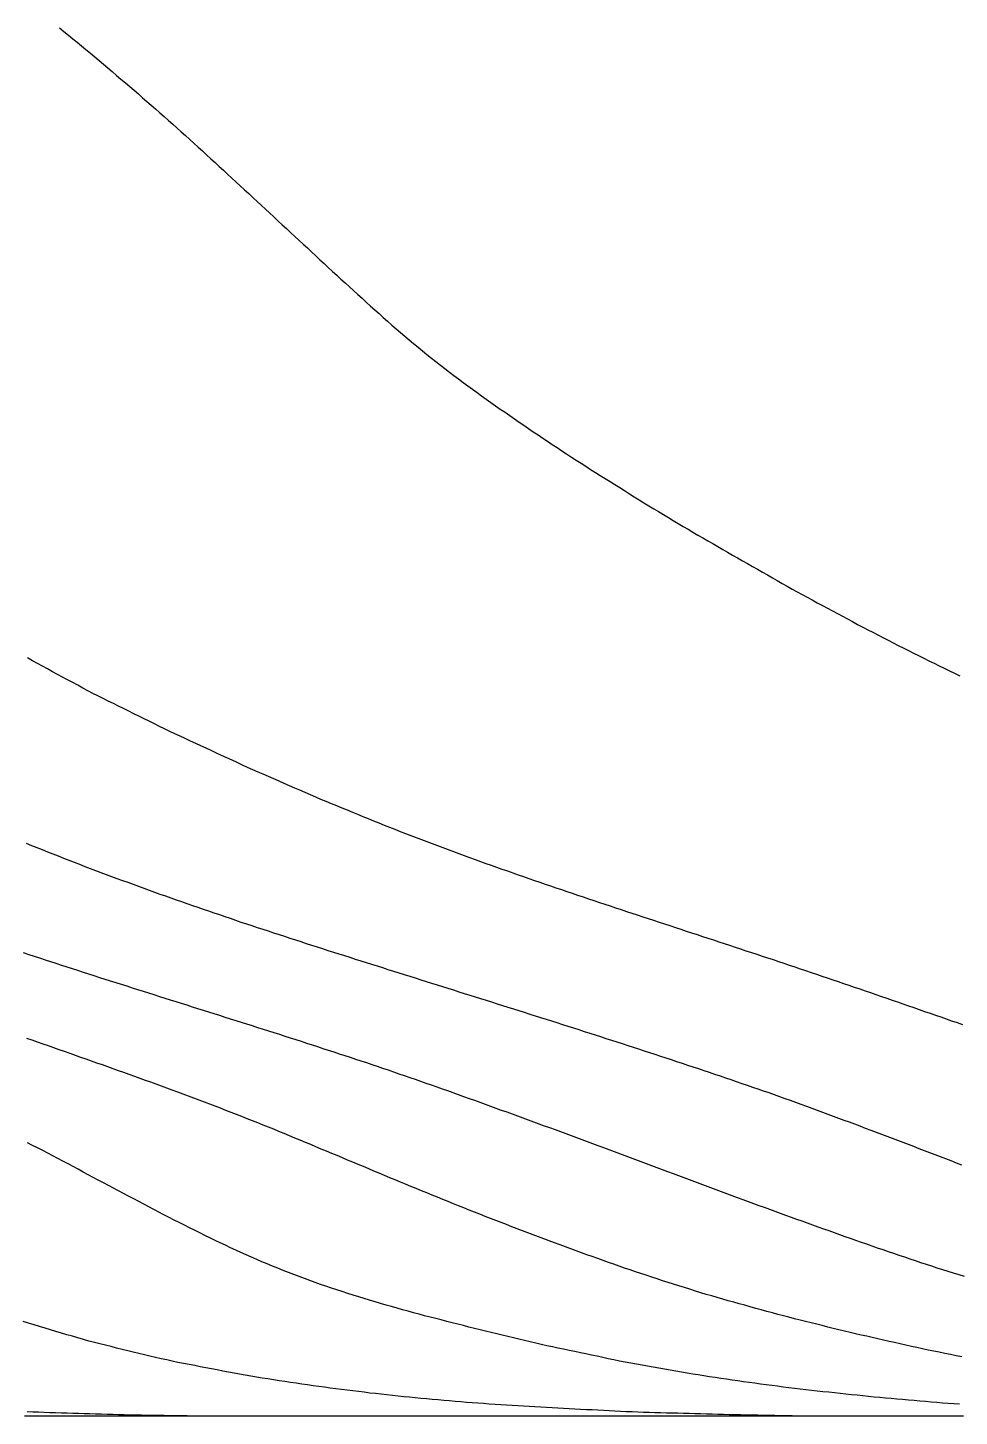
# Model space of a CAD drawing. Extents: x -4 to 218, y 0 to 27.
# Drawn here: x 19.06 to 35.35, y 0 to 24.28 of the extents above; entities that cross this region are included whole.
import ezdxf

# ---------------------------------------------------------------- set-up
doc = ezdxf.new("R2010")
doc.units = 0
doc.header["$MEASUREMENT"] = 0
doc.layers.add('Buttocks', color=7, linetype='Continuous')

msp = doc.modelspace()

# ---------------------------------------------------------------- linework, layer by layer
at = {"layer": 'Buttocks', "color": 135}
for points in [[(19.61434, 24.28024), (19.6912, 24.2169), (19.7684, 24.15325), (19.84563, 24.08952), (19.92268, 24.02588), (19.99968, 23.96218), (20.07682, 23.89825), (20.15373, 23.83438), (20.23057, 23.77039), (20.30731, 23.70628), (20.38396, 23.64204), (20.46049, 23.57764), (20.53689, 23.51309), (20.61317, 23.44837), (20.68931, 23.3835), (20.76531, 23.31849), (20.8412, 23.25335), (20.91697, 23.18809), (20.99262, 23.12272), (21.06815, 23.05726), (21.14356, 22.9917), (21.21906, 22.92585), (21.29428, 22.85996), (21.36919, 22.79402), (21.4442, 22.72767), (21.51904, 22.66114), (21.59361, 22.59457), (21.66819, 22.52775), (21.74257, 22.46091), (21.81685, 22.39398), (21.89114, 22.32691), (21.96532, 22.25982), (22.0394, 22.19271), (22.11346, 22.12552), (22.18743, 22.0583), (22.26142, 21.99093), (22.33526, 21.92351), (22.40884, 21.85608), (22.48218, 21.78827), (22.55425, 21.71881), (22.62777, 21.65085), (22.7015, 21.58305), (22.77518, 21.51543), (22.84891, 21.44781), (22.92262, 21.38022), (22.99631, 21.31261), (23.06996, 21.24498), (23.14355, 21.17728), (23.21692, 21.1095), (23.28963, 21.04143), (23.36125, 20.97147), (23.43474, 20.90332), (23.5083, 20.83551), (23.58197, 20.76775), (23.65564, 20.70007), (23.7293, 20.63244), (23.80295, 20.56479), (23.87653, 20.49717), (23.95003, 20.42949), (24.02334, 20.36169), (24.09487, 20.29256), (24.16789, 20.2236), (24.24155, 20.1556), (24.31524, 20.08797), (24.38904, 20.02042), (24.46287, 19.95299), (24.53681, 19.88554), (24.61074, 19.81817), (24.68462, 19.75091), (24.75866, 19.68355), (24.83262, 19.6163), (24.90653, 19.54914), (24.98064, 19.4819), (25.05481, 19.41477), (25.12896, 19.34789), (25.20344, 19.28105), (25.27802, 19.21459), (25.35287, 19.14841), (25.42808, 19.0825), (25.50361, 19.01688), (25.57943, 18.95159), (25.65553, 18.88663), (25.73191, 18.82203), (25.80859, 18.7578), (25.88558, 18.69395), (25.9629, 18.63052), (26.04056, 18.56753), (26.1186, 18.505), (26.19701, 18.44294), (26.27577, 18.38132), (26.35489, 18.32015), (26.43434, 18.25939), (26.5141, 18.19903), (26.59417, 18.13906), (26.67451, 18.07945), (26.75509, 18.02018), (26.8359, 17.96123), (26.91675, 17.9027), (26.998, 17.84429), (27.07941, 17.78615), (27.161, 17.72824), (27.24273, 17.67056), (27.3246, 17.61308), (27.4066, 17.55578), (27.48871, 17.49867), (27.57094, 17.44171), (27.65312, 17.38505), (27.73563, 17.32845), (27.81825, 17.27203), (27.901, 17.21582), (27.98388, 17.15981), (28.0669, 17.10402), (28.15006, 17.04844), (28.23338, 16.99307), (28.31683, 16.93793), (28.40044, 16.88301), (28.48405, 16.82843), (28.56796, 16.77396), (28.65201, 16.7197), (28.73615, 16.66565), (28.82043, 16.61176), (28.90479, 16.55804), (28.98924, 16.50448), (29.0738, 16.45104), (29.15841, 16.39775), (29.24311, 16.34458), (29.32787, 16.29152), (29.41267, 16.23857), (29.49755, 16.18569), (29.58247, 16.13291), (29.66743, 16.08021), (29.7526, 16.0275), (29.83769, 15.97499), (29.9229, 15.92261), (30.0082, 15.87039), (30.09348, 15.81843), (30.17904, 15.76657), (30.26473, 15.71491), (30.35055, 15.66345), (30.43646, 15.61222), (30.52242, 15.56122), (30.60861, 15.51036), (30.69488, 15.45969), (30.78119, 15.40924), (30.86763, 15.35893), (30.95418, 15.30877), (31.04076, 15.25876), (31.12744, 15.20885), (31.21415, 15.15904), (31.30092, 15.1093), (31.38773, 15.05963), (31.47457, 15.01002), (31.56142, 14.96046), (31.64832, 14.91094), (31.73523, 14.86144), (31.82219, 14.81196), (31.90907, 14.76253), (31.99615, 14.71299), (32.08269, 14.66371), (32.16942, 14.61418), (32.25556, 14.56426), (32.34256, 14.5143), (32.43035, 14.46578), (32.51809, 14.41759), (32.60577, 14.36962), (32.69363, 14.3217), (32.78154, 14.27386), (32.86943, 14.22615), (32.95737, 14.17853), (33.04536, 14.13098), (33.13341, 14.08352), (33.22149, 14.03615), (33.30961, 13.9889), (33.39779, 13.94174), (33.48607, 13.8947), (33.5744, 13.84779), (33.66283, 13.80106), (33.75129, 13.75452), (33.83993, 13.70814), (33.92865, 13.66196), (34.01748, 13.61599), (34.10643, 13.57022), (34.19535, 13.52474), (34.28453, 13.47941), (34.37373, 13.43434), (34.46316, 13.38942), (34.55256, 13.34477), (34.64207, 13.3003), (34.73166, 13.256), (34.82154, 13.21174), (34.91129, 13.16769), (35.00108, 13.12371), (35.09094, 13.07981), (35.18087, 13.036), (35.27086, 12.9923), (35.3609, 12.94873)], [(35.41312, 6.84405), (35.31874, 6.87722), (35.22433, 6.9104), (35.12968, 6.94366), (35.03511, 6.97683), (34.94081, 7.00953), (34.84657, 7.04212), (34.75238, 7.07467), (34.65741, 7.10749), (34.56305, 7.14008), (34.46861, 7.1727), (34.37392, 7.20541), (34.27935, 7.23806), (34.18509, 7.27061), (34.09009, 7.3034), (33.99572, 7.33597), (33.90117, 7.36858), (33.80656, 7.40114), (33.7119, 7.43358), (33.61715, 7.4659), (33.52263, 7.49807), (33.42822, 7.53014), (33.33329, 7.56237), (33.23854, 7.59451), (33.14388, 7.62661), (33.04913, 7.65872), (32.95449, 7.69079), (32.85987, 7.72285), (32.76514, 7.75493), (32.67012, 7.78709), (32.57547, 7.8191), (32.48075, 7.85107), (32.38573, 7.88308), (32.29122, 7.91481), (32.19598, 7.94666), (32.10124, 7.97822), (32.00648, 8.00969), (31.9117, 8.04109), (31.81671, 8.07251), (31.72185, 8.10386), (31.62683, 8.13526), (31.53196, 8.1666), (31.43694, 8.19798), (31.34195, 8.22934), (31.24692, 8.26071), (31.15201, 8.29202), (31.05684, 8.32341), (30.96165, 8.35479), (30.86677, 8.38601), (30.77182, 8.41715), (30.67703, 8.4482), (30.58203, 8.47933), (30.48692, 8.5105), (30.39211, 8.54158), (30.29692, 8.57278), (30.20204, 8.60389), (30.10685, 8.6351), (30.01196, 8.66621), (29.9165, 8.6975), (29.8218, 8.72855), (29.72648, 8.75979), (29.6311, 8.79108), (29.53674, 8.82241), (29.44183, 8.85403), (29.34728, 8.88554), (29.25213, 8.91728), (29.15745, 8.94887), (29.06252, 8.98055), (28.96761, 9.01223), (28.873, 9.04383), (28.77778, 9.07564), (28.68299, 9.10732), (28.58812, 9.13906), (28.49318, 9.17087), (28.39787, 9.20286), (28.3034, 9.23467), (28.20858, 9.26678), (28.11401, 9.29914), (28.01974, 9.33179), (27.92538, 9.36465), (27.83112, 9.39755), (27.73677, 9.43052), (27.64247, 9.46351), (27.54812, 9.49654), (27.4535, 9.52969), (27.35906, 9.5628), (27.26455, 9.59597), (27.16996, 9.62922), (27.07578, 9.66242), (26.98154, 9.69595), (26.88749, 9.72994), (26.79376, 9.76424), (26.69982, 9.79889), (26.60612, 9.83366), (26.51252, 9.86854), (26.41897, 9.90353), (26.32543, 9.93861), (26.23158, 9.97389), (26.13792, 10.00914), (26.04436, 10.04441), (25.95087, 10.07969), (25.85724, 10.11507), (25.76355, 10.15052), (25.67002, 10.18597), (25.57628, 10.22206), (25.48365, 10.25875), (25.3908, 10.29584), (25.29819, 10.33301), (25.2055, 10.37032), (25.11249, 10.40786), (25.02006, 10.44527), (24.92738, 10.48288), (24.83459, 10.52062), (24.74193, 10.55837), (24.64964, 10.59601), (24.55689, 10.6339), (24.4643, 10.67176), (24.37163, 10.70968), (24.27873, 10.74773), (24.18676, 10.78643), (24.09498, 10.82596), (24.00338, 10.86562), (23.91177, 10.90539), (23.82012, 10.94525), (23.72835, 10.98521), (23.63665, 11.0252), (23.54483, 11.06528), (23.45334, 11.10525), (23.36184, 11.14525), (23.27008, 11.18538), (23.17827, 11.22554), (23.08664, 11.26563), (22.99498, 11.3057), (22.90294, 11.34603), (22.81215, 11.38723), (22.7214, 11.42901), (22.63109, 11.47078), (22.54008, 11.51297), (22.44946, 11.55503), (22.3588, 11.59713), (22.26806, 11.63927), (22.17737, 11.68138), (22.08654, 11.72356), (21.99612, 11.76554), (21.90524, 11.80771), (21.81435, 11.84986), (21.72347, 11.89195), (21.6328, 11.93383), (21.54215, 11.97628), (21.45207, 12.01976), (21.36242, 12.06366), (21.27272, 12.10783), (21.18312, 12.15211), (21.09346, 12.19648), (21.00384, 12.24086), (20.91423, 12.28524), (20.82472, 12.32958), (20.73502, 12.37402), (20.64554, 12.41834), (20.55578, 12.4628), (20.46605, 12.50723), (20.37624, 12.55171), (20.2868, 12.59627), (20.19763, 12.64138), (20.10898, 12.68737), (20.02041, 12.7344), (19.93254, 12.78158), (19.84443, 12.82896), (19.75631, 12.87639), (19.66834, 12.92384), (19.58025, 12.97149), (19.49282, 13.01894), (19.40469, 13.06696), (19.31724, 13.1148), (19.2294, 13.16302), (19.1417, 13.21127), (19.05407, 13.25957)], [(19.03327, 10.01838), (19.12643, 9.98152), (19.21939, 9.94476), (19.3124, 9.90799), (19.40546, 9.87123), (19.49847, 9.8345), (19.59148, 9.79779), (19.68445, 9.76114), (19.77752, 9.72448), (19.87049, 9.68793), (19.96356, 9.65151), (20.05661, 9.61547), (20.15025, 9.57976), (20.24387, 9.54453), (20.33759, 9.50958), (20.43138, 9.47481), (20.52535, 9.44014), (20.61924, 9.40562), (20.7131, 9.37121), (20.80707, 9.33684), (20.90098, 9.30256), (20.99497, 9.26831), (21.08894, 9.23411), (21.18285, 9.2), (21.27694, 9.16588), (21.37078, 9.13193), (21.4649, 9.09799), (21.55877, 9.06437), (21.65319, 9.03129), (21.74799, 8.99871), (21.84267, 8.96625), (21.93745, 8.93376), (22.03206, 8.90133), (22.12666, 8.86891), (22.22127, 8.83648), (22.31591, 8.80405), (22.4105, 8.77163), (22.5051, 8.73921), (22.59952, 8.70686), (22.69397, 8.67449), (22.78835, 8.64219), (22.88336, 8.6106), (22.97857, 8.57938), (23.07363, 8.54826), (23.16887, 8.51711), (23.26394, 8.48604), (23.35907, 8.45497), (23.45408, 8.42395), (23.54914, 8.39294), (23.64426, 8.36192), (23.73926, 8.33097), (23.83438, 8.30002), (23.92943, 8.26914), (24.02451, 8.23833), (24.11956, 8.20764), (24.21465, 8.17708), (24.31002, 8.14663), (24.40532, 8.11636), (24.50085, 8.08609), (24.59615, 8.05591), (24.69161, 8.02567), (24.78695, 7.99546), (24.88234, 7.96522), (24.9777, 7.93499), (25.07306, 7.90476), (25.16837, 7.87454), (25.26352, 7.84436), (25.35889, 7.8141), (25.45387, 7.78395), (25.54924, 7.75379), (25.64485, 7.72386), (25.74046, 7.69398), (25.83586, 7.66415), (25.93139, 7.63426), (26.0269, 7.60435), (26.1223, 7.57444), (26.21774, 7.54447), (26.31314, 7.51447), (26.4085, 7.48442), (26.50378, 7.45435), (26.59921, 7.42419), (26.69454, 7.39404), (26.78969, 7.36393), (26.88499, 7.3338), (26.9803, 7.30385), (27.07596, 7.27389), (27.17146, 7.24392), (27.26682, 7.21398), (27.36227, 7.18398), (27.45781, 7.15393), (27.55325, 7.1239), (27.64848, 7.0939), (27.74392, 7.0638), (27.83913, 7.03372), (27.93448, 7.00355), (28.02973, 6.97334), (28.12512, 6.94304), (28.22025, 6.91279), (28.31537, 6.88255), (28.41088, 6.85216), (28.50616, 6.82177), (28.60169, 6.79123), (28.69686, 6.76076), (28.79224, 6.7302), (28.88742, 6.69969), (28.98266, 6.66914), (29.07785, 6.63859), (29.17299, 6.60804), (29.26816, 6.57747), (29.36328, 6.54689), (29.45843, 6.51624), (29.5535, 6.4855), (29.64878, 6.45458), (29.74382, 6.42364), (29.83902, 6.39256), (29.93408, 6.36143), (30.02915, 6.33023), (30.1242, 6.29895), (30.21924, 6.2676), (30.3142, 6.23623), (30.40916, 6.20482), (30.50409, 6.17338), (30.59904, 6.1419), (30.69395, 6.11041), (30.78873, 6.07892), (30.88335, 6.04745), (30.97792, 6.01569), (31.07284, 5.98322), (31.16758, 5.95083), (31.26242, 5.91838), (31.35705, 5.886), (31.45164, 5.8536), (31.54629, 5.82115), (31.64083, 5.78871), (31.73539, 5.75622), (31.82991, 5.72367), (31.92435, 5.69104), (32.01865, 5.65829), (32.11302, 5.62529), (32.20738, 5.59201), (32.30165, 5.55852), (32.39574, 5.52494), (32.48992, 5.49108), (32.58406, 5.45697), (32.67812, 5.42267), (32.77206, 5.38822), (32.86599, 5.35365), (32.95976, 5.31906), (33.05358, 5.28438), (33.14737, 5.24966), (33.24111, 5.21492), (33.33486, 5.18014), (33.42856, 5.14534), (33.5221, 5.11057), (33.61558, 5.07563), (33.70933, 5.04009), (33.80292, 5.00457), (33.89658, 4.96899), (33.99006, 4.93346), (34.08353, 4.89791), (34.17705, 4.86232), (34.27043, 4.82675), (34.36382, 4.79114), (34.45725, 4.75547), (34.55071, 4.71976), (34.64403, 4.68405), (34.73745, 4.64827), (34.8307, 4.61252), (34.92386, 4.57678), (35.01711, 4.54099), (35.11059, 4.50522), (35.20436, 4.46946), (35.29787, 4.43384), (35.39141, 4.39822)], [(35.44502, 2.441), (35.3495, 2.47043), (35.25388, 2.50014), (35.15829, 2.53009), (35.06274, 2.56032), (34.96725, 2.59085), (34.8721, 2.62172), (34.77717, 2.65314), (34.68248, 2.68474), (34.58765, 2.7165), (34.49261, 2.74841), (34.398, 2.78025), (34.30307, 2.81228), (34.20855, 2.84426), (34.11349, 2.87652), (34.01869, 2.90884), (33.92419, 2.94119), (33.82948, 2.97377), (33.73501, 3.00645), (33.64025, 3.03945), (33.54578, 3.07271), (33.45198, 3.10611), (33.35777, 3.1397), (33.26312, 3.17343), (33.1693, 3.20687), (33.07504, 3.24047), (32.98092, 3.27404), (32.88665, 3.30768), (32.79246, 3.34133), (32.69806, 3.3751), (32.60369, 3.4089), (32.50974, 3.44262), (32.41545, 3.47652), (32.32139, 3.51044), (32.22707, 3.5446), (32.1333, 3.5788), (32.03917, 3.61324), (31.94543, 3.64756), (31.85159, 3.68194), (31.75767, 3.71636), (31.66357, 3.75087), (31.56968, 3.78534), (31.47562, 3.81991), (31.38202, 3.85436), (31.28791, 3.88906), (31.19418, 3.92368), (31.10035, 3.9584), (31.00652, 3.9932), (30.91243, 4.02818), (30.81888, 4.06313), (30.72528, 4.09833), (30.63174, 4.13358), (30.53797, 4.16893), (30.44468, 4.20408), (30.35109, 4.23932), (30.25736, 4.27458), (30.16386, 4.3097), (30.07002, 4.34489), (29.97604, 4.38008), (29.88262, 4.41502), (29.78895, 4.45002), (29.69511, 4.48507), (29.6011, 4.5202), (29.50752, 4.55536), (29.41403, 4.59045), (29.32027, 4.62554), (29.22667, 4.66048), (29.13309, 4.69532), (29.03898, 4.73027), (28.9453, 4.76495), (28.85148, 4.79958), (28.7575, 4.83414), (28.66387, 4.86849), (28.56956, 4.903), (28.47553, 4.93734), (28.38148, 4.97164), (28.28746, 5.00588), (28.19306, 5.04049), (28.09963, 5.07489), (28.0059, 5.10931), (27.91192, 5.14375), (27.81795, 5.17812), (27.72416, 5.21235), (27.63011, 5.2466), (27.53611, 5.28075), (27.44201, 5.31484), (27.34785, 5.34887), (27.25381, 5.3828), (27.15957, 5.41674), (27.06543, 5.45058), (26.97121, 5.48437), (26.87642, 5.51832), (26.78291, 5.55216), (26.68865, 5.58622), (26.59466, 5.6201), (26.50085, 5.65382), (26.40648, 5.68762), (26.31228, 5.72122), (26.21809, 5.75463), (26.1236, 5.78797), (26.02901, 5.82117), (25.93434, 5.85424), (25.84002, 5.88702), (25.74536, 5.91974), (25.65074, 5.95222), (25.55594, 5.98449), (25.46143, 6.01678), (25.36678, 6.04911), (25.27184, 6.08142), (25.17748, 6.11339), (25.08279, 6.1453), (24.98766, 6.17717), (24.89303, 6.20869), (24.79774, 6.24029), (24.70301, 6.27157), (24.60791, 6.30288), (24.5125, 6.33418), (24.41744, 6.36528), (24.32191, 6.39641), (24.22663, 6.42727), (24.13178, 6.45805), (24.03657, 6.48897), (23.94175, 6.5197), (23.84662, 6.55047), (23.7516, 6.58113), (23.65615, 6.61184), (23.56108, 6.64233), (23.46564, 6.67283), (23.37014, 6.70326), (23.27502, 6.7335), (23.17924, 6.7639), (23.08419, 6.79401), (22.98877, 6.82421), (22.8929, 6.85454), (22.79746, 6.88485), (22.70222, 6.91507), (22.6072, 6.94516), (22.51192, 6.9753), (22.41623, 7.00556), (22.32121, 7.0356), (22.22577, 7.06575), (22.13026, 7.09591), (22.03502, 7.12597), (21.93945, 7.15611), (21.84394, 7.18619), (21.74842, 7.2162), (21.65286, 7.24614), (21.5577, 7.276), (21.46218, 7.30615), (21.36672, 7.33639), (21.27125, 7.36666), (21.17597, 7.3969), (21.08035, 7.42726), (20.9853, 7.45744), (20.89001, 7.48769), (20.79479, 7.51789), (20.69929, 7.54816), (20.60383, 7.57838), (20.50842, 7.60857), (20.41297, 7.63881), (20.31772, 7.66906), (20.22227, 7.69952), (20.12688, 7.73014), (20.03164, 7.76089), (19.93673, 7.79166), (19.84137, 7.82268), (19.7463, 7.85367), (19.65168, 7.88454), (19.55613, 7.91573), (19.46109, 7.94675), (19.36604, 7.97777), (19.27102, 8.00881), (19.17591, 8.03989), (19.08084, 8.07101), (18.98552, 8.10227)], [(35.39631, 1.03909), (35.29824, 1.05852), (35.19979, 1.0781), (35.10152, 1.09775), (35.00365, 1.11746), (34.9054, 1.13747), (34.80747, 1.15779), (34.70958, 1.17863), (34.61196, 1.2), (34.51448, 1.22174), (34.41707, 1.24358), (34.3192, 1.26551), (34.22141, 1.28743), (34.12413, 1.30926), (34.02623, 1.33127), (33.92883, 1.35322), (33.83127, 1.37528), (33.73353, 1.39749), (33.63601, 1.41979), (33.53862, 1.44229), (33.44128, 1.46513), (33.34364, 1.48847), (33.24647, 1.51212), (33.14964, 1.53598), (33.05247, 1.56008), (32.95547, 1.58424), (32.85859, 1.60843), (32.76135, 1.63277), (32.66447, 1.65706), (32.5671, 1.68152), (32.47033, 1.70588), (32.37309, 1.73044), (32.27642, 1.75495), (32.17923, 1.77994), (32.08287, 1.80572), (31.98635, 1.83227), (31.89008, 1.85895), (31.79381, 1.88572), (31.69739, 1.91258), (31.60132, 1.93939), (31.50475, 1.9664), (31.40823, 1.99343), (31.312, 2.02045), (31.21582, 2.04755), (31.11907, 2.07497), (31.02289, 2.10269), (30.92716, 2.13142), (30.83132, 2.1605), (30.73602, 2.18961), (30.64037, 2.21909), (30.54497, 2.2488), (30.44976, 2.27874), (30.35439, 2.30906), (30.25908, 2.33968), (30.16394, 2.37052), (30.0688, 2.40157), (29.97363, 2.43279), (29.87855, 2.46414), (29.78377, 2.49551), (29.68866, 2.52711), (29.59313, 2.55901), (29.49911, 2.59159), (29.40475, 2.62448), (29.3106, 2.65742), (29.21609, 2.69062), (29.12199, 2.72381), (29.02762, 2.75727), (28.93329, 2.79091), (28.83918, 2.8247), (28.7451, 2.85869), (28.65114, 2.89281), (28.55701, 2.92715), (28.46289, 2.96164), (28.36872, 2.99624), (28.27509, 3.03061), (28.18151, 3.0655), (28.08777, 3.10074), (27.99425, 3.13604), (27.90079, 3.17143), (27.807, 3.20707), (27.71388, 3.24259), (27.62025, 3.27845), (27.52682, 3.31437), (27.4336, 3.35033), (27.34031, 3.38642), (27.24703, 3.4226), (27.15376, 3.45884), (27.06074, 3.49508), (26.9673, 3.53163), (26.87417, 3.56831), (26.78104, 3.60543), (26.68865, 3.64252), (26.59577, 3.67982), (26.50298, 3.71714), (26.41, 3.75461), (26.3175, 3.79197), (26.2248, 3.82952), (26.13204, 3.86722), (26.03952, 3.90491), (25.94685, 3.94274), (25.85407, 3.98065), (25.76145, 4.01847), (25.66861, 4.05626), (25.57585, 4.09412), (25.48351, 4.13248), (25.39143, 4.17108), (25.29938, 4.20977), (25.20701, 4.24861), (25.11466, 4.28737), (25.02296, 4.3258), (24.93019, 4.36462), (24.83824, 4.40307), (24.74585, 4.44166), (24.65348, 4.48023), (24.56125, 4.51873), (24.46903, 4.55721), (24.37667, 4.59573), (24.28402, 4.63433), (24.19153, 4.6727), (24.09923, 4.71134), (24.00723, 4.74985), (23.91489, 4.78844), (23.82251, 4.82697), (23.73037, 4.86528), (23.63798, 4.90352), (23.54536, 4.94164), (23.45281, 4.97951), (23.35986, 5.01728), (23.26722, 5.05467), (23.17418, 5.09195), (23.08134, 5.12892), (22.98821, 5.16586), (22.89517, 5.20271), (22.80204, 5.23967), (22.7093, 5.27636), (22.61632, 5.31276), (22.52344, 5.34876), (22.42962, 5.38492), (22.3363, 5.42074), (22.24297, 5.45641), (22.14961, 5.49198), (22.05581, 5.52756), (21.9623, 5.56286), (21.86857, 5.59803), (21.7749, 5.63294), (21.68125, 5.66763), (21.58675, 5.70247), (21.49322, 5.73694), (21.39951, 5.77149), (21.30521, 5.80601), (21.21156, 5.83998), (21.11749, 5.87385), (21.02359, 5.90748), (20.92921, 5.94118), (20.83488, 5.97478), (20.74071, 6.00829), (20.64682, 6.04166), (20.55205, 6.07531), (20.45773, 6.10879), (20.36356, 6.1422), (20.26935, 6.17562), (20.17458, 6.20929), (20.08026, 6.24284), (19.98631, 6.27599), (19.89222, 6.30915), (19.79778, 6.3424), (19.70359, 6.37554), (19.60945, 6.40864), (19.51472, 6.44192), (19.42026, 6.47507), (19.32572, 6.50822), (19.23141, 6.54123), (19.13673, 6.57429), (19.04231, 6.6071)], [(35.35898, 0.20808), (35.25907, 0.21571), (35.15969, 0.22342), (35.05975, 0.23129), (34.96019, 0.23926), (34.86048, 0.24739), (34.7607, 0.25567), (34.66116, 0.26408), (34.5614, 0.27266), (34.46205, 0.28134), (34.36205, 0.29021), (34.2624, 0.29916), (34.16306, 0.30821), (34.0636, 0.31739), (33.96387, 0.32672), (33.86439, 0.33616), (33.76456, 0.34576), (33.66497, 0.35551), (33.56503, 0.36549), (33.4659, 0.37566), (33.36627, 0.38618), (33.26689, 0.39684), (33.16752, 0.40745), (33.06827, 0.41802), (32.96877, 0.42873), (32.86933, 0.43964), (32.7699, 0.45079), (32.67073, 0.46218), (32.57128, 0.47389), (32.47207, 0.48585), (32.37288, 0.49811), (32.2734, 0.5107), (32.17413, 0.52355), (32.07538, 0.53657), (31.97618, 0.54985), (31.87722, 0.56326), (31.77797, 0.57685), (31.67878, 0.59055), (31.57999, 0.60431), (31.48088, 0.61819), (31.38149, 0.6322), (31.28283, 0.64617), (31.18351, 0.66028), (31.084, 0.67441), (30.98472, 0.68834), (30.88686, 0.70449), (30.78812, 0.72143), (30.6897, 0.73843), (30.59155, 0.75542), (30.49265, 0.77258), (30.39421, 0.78968), (30.29559, 0.80683), (30.19698, 0.824), (30.0986, 0.84114), (29.99994, 0.85834), (29.9015, 0.87552), (29.8029, 0.89274), (29.70424, 0.90999), (29.60557, 0.92728), (29.50689, 0.94498), (29.40927, 0.96527), (29.31158, 0.98586), (29.21372, 1.00646), (29.11604, 1.02702), (29.01814, 1.04762), (28.92019, 1.06822), (28.82246, 1.08877), (28.72431, 1.10941), (28.62649, 1.12997), (28.52871, 1.15053), (28.43066, 1.17113), (28.33259, 1.19174), (28.23467, 1.2123), (28.13664, 1.23381), (28.03956, 1.25685), (27.94287, 1.27981), (27.84526, 1.30299), (27.74815, 1.32606), (27.65068, 1.34922), (27.55352, 1.3723), (27.45616, 1.39544), (27.3589, 1.41855), (27.26175, 1.44164), (27.16427, 1.46482), (27.06679, 1.48801), (26.96928, 1.51123), (26.87231, 1.5351), (26.77554, 1.55974), (26.67857, 1.5844), (26.58188, 1.60901), (26.48447, 1.63383), (26.38799, 1.65845), (26.29097, 1.68325), (26.19397, 1.70811), (26.09728, 1.73297), (26.00029, 1.75802), (25.90345, 1.78322), (25.80675, 1.80873), (25.71008, 1.83487), (25.61358, 1.86184), (25.51768, 1.88904), (25.42137, 1.91637), (25.32519, 1.94397), (25.22919, 1.97197), (25.13362, 2.00035), (25.03776, 2.02933), (24.94217, 2.05874), (24.84678, 2.08848), (24.75127, 2.11856), (24.65606, 2.14878), (24.56073, 2.17924), (24.46568, 2.20979), (24.37007, 2.2407), (24.27454, 2.27181), (24.18032, 2.3046), (24.08653, 2.33877), (23.99277, 2.37328), (23.89908, 2.40807), (23.80547, 2.44319), (23.71201, 2.47868), (23.61875, 2.51461), (23.52569, 2.55111), (23.43284, 2.58812), (23.33975, 2.62581), (23.24708, 2.66385), (23.15475, 2.7022), (23.06253, 2.74084), (22.97038, 2.77984), (22.87873, 2.81973), (22.78744, 2.861), (22.69696, 2.903), (22.60656, 2.94558), (22.51604, 2.98853), (22.4259, 3.03156), (22.33576, 3.07487), (22.24563, 3.1185), (22.15601, 3.16224), (22.06579, 3.20665), (21.97641, 3.25097), (21.88708, 3.29551), (21.79739, 3.34037), (21.70803, 3.3851), (21.61838, 3.42978), (21.52905, 3.47491), (21.44041, 3.5215), (21.35235, 3.56855), (21.26431, 3.6158), (21.17607, 3.6631), (21.0881, 3.71009), (20.99954, 3.75724), (20.91151, 3.80399), (20.82302, 3.85087), (20.73474, 3.89757), (20.64628, 3.94431), (20.55781, 3.991), (20.46938, 4.0376), (20.38085, 4.08415), (20.29209, 4.13065), (20.20283, 4.17669), (20.11478, 4.22312), (20.027, 4.27033), (19.93862, 4.31794), (19.8508, 4.36517), (19.76253, 4.41247), (19.6742, 4.45955), (19.58584, 4.50632), (19.49702, 4.55299), (19.4087, 4.59903), (19.3195, 4.64514), (19.2307, 4.69062), (19.14135, 4.73589), (19.05196, 4.78069)], [(35.42886, 0), (35.32891, 0), (35.22882, 0), (35.12882, 0), (35.02852, 0), (34.92852, 0), (34.82845, 0), (34.72833, 0), (34.62872, 0), (34.52919, 0), (34.42883, 0), (34.32889, 0), (34.22856, 0), (34.12836, 0), (34.02799, 0), (33.92821, 0), (33.82885, 0), (33.72864, 0), (33.62866, 0), (33.52855, 0), (33.4283, 0), (33.32799, 0), (33.22812, 0), (33.12819, 0), (33.02809, 0), (32.92852, 0), (32.82821, 0), (32.72832, 0), (32.6922, 0), (32.62776, 0.00131), (32.52804, 0.00332), (32.42845, 0.0053), (32.32848, 0.00724), (32.2283, 0.00913), (32.12811, 0.01098), (32.02802, 0.01281), (31.92864, 0.01463), (31.82825, 0.01649), (31.72848, 0.01838), (31.62848, 0.02032), (31.52829, 0.02233), (31.42799, 0.02445), (31.32783, 0.02669), (31.22828, 0.02908), (31.1281, 0.03165), (31.02838, 0.03435), (30.92847, 0.03713), (30.82822, 0.03996), (30.72817, 0.04277), (30.62823, 0.04552), (30.52908, 0.04817), (30.42886, 0.05081), (30.3286, 0.05345), (30.22855, 0.05612), (30.12822, 0.05886), (30.02849, 0.06168), (29.92867, 0.06463), (29.82859, 0.06778), (29.72846, 0.07118), (29.62886, 0.07491), (29.5284, 0.0791), (29.42831, 0.08368), (29.32872, 0.08857), (29.22899, 0.09369), (29.1294, 0.0989), (29.02967, 0.10411), (28.92934, 0.10932), (28.82944, 0.11449), (28.72953, 0.11966), (28.62981, 0.12485), (28.5306, 0.13004), (28.43036, 0.13532), (28.33052, 0.14064), (28.23063, 0.14602), (28.13034, 0.15149), (28.03063, 0.15702), (27.9304, 0.16268), (27.83075, 0.16842), (27.73136, 0.17428), (27.63201, 0.18029), (27.53144, 0.18654), (27.43179, 0.1929), (27.33168, 0.19947), (27.23196, 0.20621), (27.132, 0.21316), (27.0322, 0.22029), (26.93256, 0.22762), (26.83352, 0.2351), (26.73339, 0.24286), (26.63374, 0.25079), (26.53412, 0.2589), (26.43439, 0.26721), (26.3344, 0.27574), (26.23475, 0.28445), (26.13518, 0.29334), (26.03634, 0.30238), (25.93632, 0.31175), (25.83657, 0.3213), (25.73697, 0.33107), (25.63737, 0.34108), (25.5376, 0.35134), (25.43867, 0.36176), (25.33886, 0.37253), (25.23988, 0.38347), (25.14053, 0.3947), (25.04105, 0.4062), (24.94176, 0.41792), (24.84215, 0.42993), (24.74258, 0.44217), (24.64378, 0.45455), (24.54462, 0.4672), (24.44567, 0.48005), (24.34661, 0.49313), (24.24695, 0.5065), (24.14821, 0.51994), (24.04891, 0.53366), (23.94965, 0.54759), (23.85075, 0.56168), (23.75192, 0.576), (23.65274, 0.59061), (23.55425, 0.60537), (23.45541, 0.62046), (23.35646, 0.63586), (23.25766, 0.65154), (23.1587, 0.66759), (23.05986, 0.68399), (22.96114, 0.70075), (22.8632, 0.71781), (22.76479, 0.7354), (22.66676, 0.75334), (22.56805, 0.77177), (22.46939, 0.7905), (22.37123, 0.80939), (22.27338, 0.82837), (22.17467, 0.8476), (22.07685, 0.86658), (21.97866, 0.88532), (21.88001, 0.90373), (21.78135, 0.92238), (21.68388, 0.94173), (21.58599, 0.9623), (21.48861, 0.98371), (21.39094, 1.00587), (21.29332, 1.02846), (21.1958, 1.05136), (21.09872, 1.07441), (21.00137, 1.09773), (20.9047, 1.12108), (20.80737, 1.14476), (20.71035, 1.16852), (20.61325, 1.19246), (20.51581, 1.21666), (20.41862, 1.24098), (20.32146, 1.26551), (20.22459, 1.29027), (20.12776, 1.31549), (20.03157, 1.34151), (19.93514, 1.36913), (19.83927, 1.39761), (19.74357, 1.42613), (19.64746, 1.45471), (19.552, 1.48308), (19.45641, 1.51151), (19.36049, 1.54007), (19.26444, 1.56874), (19.1685, 1.59745), (19.07213, 1.62643), (18.97726, 1.65512)], [(35.41229, 0), (35.31196, 0), (35.21319, 0), (35.11303, 0), (35.01153, 0), (34.9141, 0), (34.81369, 0), (34.71182, 0), (34.61223, 0), (34.51284, 0), (34.41248, 0), (34.31114, 0), (34.21113, 0), (34.11289, 0), (34.0112, 0), (33.91165, 0), (33.81272, 0), (33.71189, 0), (33.61059, 0), (33.51353, 0), (33.41239, 0), (33.3105, 0), (33.21136, 0), (33.11216, 0), (33.01119, 0), (32.90939, 0), (32.81136, 0), (32.71181, 0), (32.60971, 0), (32.51101, 0), (32.41194, 0), (32.31054, 0), (32.2095, 0), (32.1131, 0), (32.01114, 0), (31.90925, 0), (31.81052, 0), (31.71149, 0), (31.60967, 0), (31.50757, 0), (31.41137, 0), (31.31043, 0), (31.20889, 0), (31.10985, 0), (31.01099, 0), (30.90889, 0), (30.80899, 0), (30.71138, 0), (30.60972, 0), (30.50835, 0), (30.40939, 0), (30.31049, 0), (30.20836, 0), (30.10701, 0), (30.01052, 0), (29.90898, 0), (29.80791, 0), (29.70919, 0), (29.60995, 0), (29.50776, 0), (29.40937, 0), (29.31038, 0), (29.2087, 0), (29.10802, 0), (29.00877, 0), (28.90924, 0), (28.80711, 0), (28.70645, 0), (28.60977, 0), (28.50778, 0), (28.4074, 0), (28.30877, 0), (28.20858, 0), (28.10683, 0), (28.01003, 0), (27.90894, 0), (27.80709, 0), (27.7075, 0), (27.6086, 0), (27.50782, 0), (27.40545, 0), (27.30652, 0), (27.20864, 0), (27.10633, 0), (27.00732, 0), (26.90867, 0), (26.80726, 0), (26.70555, 0), (26.60951, 0), (26.50771, 0), (26.40589, 0), (26.30711, 0), (26.20799, 0), (26.10661, 0), (26.00425, 0), (25.90688, 0), (25.80723, 0), (25.70522, 0), (25.60584, 0), (25.50766, 0), (25.40563, 0), (25.30432, 0), (25.2084, 0), (25.10649, 0), (25.00466, 0), (24.90654, 0), (24.80701, 0), (24.70521, 0), (24.60309, 0), (24.50694, 0), (24.40593, 0), (24.30434, 0), (24.20522, 0), (24.10638, 0), (24.00451, 0), (23.90397, 0), (23.80655, 0), (23.70544, 0), (23.60395, 0), (23.50567, 0), (23.40558, 0), (23.30354, 0), (23.2024, 0), (23.10631, 0), (23.00459, 0), (22.90333, 0), (22.80501, 0), (22.70534, 0), (22.60288, 0), (22.50424, 0), (22.40573, 0), (22.30375, 0), (22.2029, 0), (22.10489, 0), (22.00474, 0), (21.90212, 0), (21.80193, 0), (21.70517, 0), (21.60319, 0), (21.5026, 0), (21.40548, 0), (21.30406, 0), (21.20185, 0), (21.10434, 0), (21.00452, 0), (20.90256, 0), (20.80247, 0), (20.70407, 0), (20.60332, 0), (20.50105, 0), (20.40211, 0), (20.3041, 0), (20.20181, 0), (20.10194, 0), (20.00391, 0), (19.90267, 0), (19.80053, 0), (19.70399, 0), (19.60327, 0), (19.501, 0), (19.40301, 0), (19.3036, 0), (19.20192, 0), (19.10002, 0), (19.00247, 0)], [(35.35407, 0), (35.25417, 0), (35.15462, 0), (35.05445, 0), (34.95454, 0), (34.85447, 0), (34.75419, 0), (34.65388, 0), (34.55455, 0), (34.45461, 0), (34.35467, 0), (34.2541, 0), (34.15409, 0), (34.05363, 0), (33.95362, 0), (33.85351, 0), (33.75383, 0), (33.65396, 0), (33.5536, 0), (33.45356, 0), (33.35329, 0), (33.25304, 0), (33.15341, 0), (33.05328, 0), (32.95313, 0), (32.85286, 0), (32.75265, 0), (32.6535, 0), (32.55262, 0), (32.45189, 0), (32.3532, 0), (32.25296, 0), (32.15274, 0), (32.05244, 0), (31.95195, 0), (31.853, 0), (31.75301, 0), (31.65306, 0), (31.55244, 0), (31.45225, 0), (31.35191, 0), (31.25185, 0), (31.15234, 0), (31.05255, 0), (30.9522, 0), (30.85216, 0), (30.75196, 0), (30.65175, 0), (30.55175, 0), (30.45241, 0), (30.35204, 0), (30.25177, 0), (30.15152, 0), (30.05151, 0), (29.951, 0), (29.85127, 0), (29.75155, 0), (29.65171, 0), (29.55132, 0), (29.451, 0), (29.35097, 0), (29.251, 0), (29.15089, 0), (29.05127, 0), (28.95135, 0), (28.85082, 0), (28.75072, 0), (28.65042, 0), (28.55081, 0), (28.45081, 0), (28.35072, 0), (28.25087, 0), (28.15047, 0), (28.04993, 0), (27.95036, 0), (27.84985, 0), (27.75017, 0), (27.65027, 0), (27.55012, 0), (27.4499, 0), (27.34952, 0), (27.25023, 0), (27.14999, 0), (27.04973, 0), (26.9496, 0), (26.84921, 0), (26.7493, 0), (26.64932, 0), (26.54968, 0), (26.44929, 0), (26.34952, 0), (26.24878, 0), (26.14882, 0), (26.04905, 0), (25.94877, 0), (25.84871, 0), (25.74868, 0), (25.64912, 0), (25.54868, 0), (25.44868, 0), (25.34848, 0), (25.24799, 0), (25.14847, 0), (25.04855, 0), (24.94865, 0), (24.84815, 0), (24.74827, 0), (24.64829, 0), (24.54839, 0), (24.44851, 0), (24.34839, 0), (24.24819, 0), (24.14823, 0), (24.04768, 0), (23.9477, 0), (23.84778, 0), (23.74783, 0), (23.64814, 0), (23.54766, 0), (23.44738, 0), (23.34728, 0), (23.2474, 0), (23.14721, 0), (23.04755, 0), (22.94737, 0), (22.84697, 0), (22.74676, 0), (22.64676, 0), (22.54706, 0), (22.44711, 0), (22.3465, 0), (22.2465, 0), (22.14658, 0.00013), (22.04689, 0.00166), (21.94645, 0.00319), (21.8463, 0.00471), (21.74661, 0.00619), (21.64688, 0.00765), (21.54663, 0.00907), (21.44638, 0.01044), (21.34602, 0.01175), (21.24633, 0.01303), (21.14627, 0.0144), (21.04612, 0.01594), (20.94587, 0.01771), (20.84583, 0.01976), (20.74617, 0.02211), (20.64595, 0.02476), (20.54589, 0.02762), (20.44595, 0.03063), (20.34586, 0.03376), (20.24589, 0.03695), (20.14588, 0.04019), (20.0461, 0.04342), (19.94574, 0.04663), (19.8456, 0.04976), (19.74582, 0.05278), (19.64576, 0.05577), (19.54605, 0.05881), (19.44569, 0.06205), (19.34548, 0.06558), (19.24585, 0.06951), (19.14606, 0.07395), (19.04609, 0.07892)]]:
    msp.add_lwpolyline(points, dxfattribs=at)

doc.saveas('drawing.dxf')
